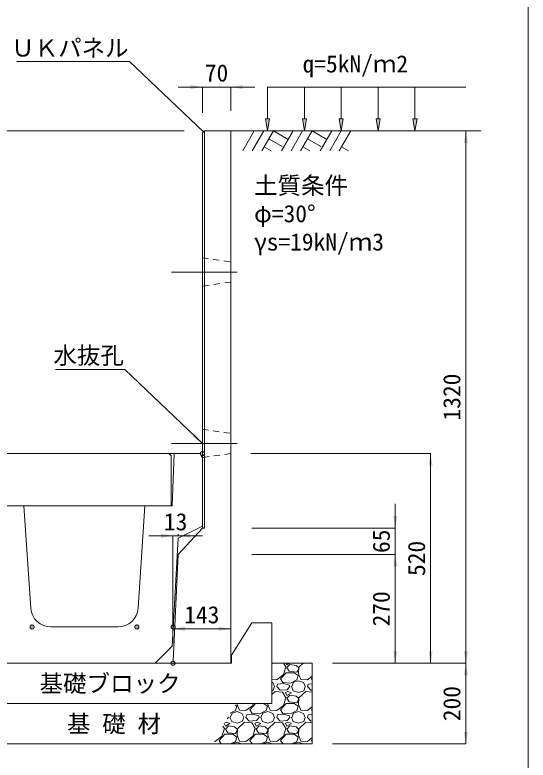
# Model space of a CAD drawing. Units: millimetres at full size, sheet at 1:20. Extents: x 201886 to 211886, y 860265 to 873235.
# Drawn here: x 206614 to 207886, y 861291 to 863139 of the extents above; entities that cross this region are included whole.
import ezdxf
from ezdxf.enums import TextEntityAlignment as Align

# ---------------------------------------------------------------- set-up
doc = ezdxf.new("R2010")
doc.units = ezdxf.units.MM
doc.header["$LTSCALE"] = 20
doc.header["$PDMODE"] = 32
doc.header["$PDSIZE"] = 10
doc.linetypes.add('USER1', pattern=[1.35, 0.75, -0.6])
doc.linetypes.add('USER2', pattern=[28.575, 19.05, -3.175, 3.175, -3.175])
for name, color, linetype, lineweight in [('0_2', 7, 'Continuous', 20), ('UKパネル', 2, 'Continuous', 20), ('ハッチング', 7, 'Continuous', 5), ('図枠', 5, 'Continuous', 13), ('基礎ブロック', 2, 'Continuous', 20), ('寸法線', 7, 'Continuous', 13), ('引出線', 4, 'Continuous', 13), ('本体', 2, 'Continuous', 13), ('補助線', 8, 'USER2', 13)]:
    doc.layers.add(name, color=color, linetype=linetype, lineweight=lineweight)
doc.layers.add('文字', color=7, linetype='Continuous')
doc.styles.add('ＭＳ ゴシック', font='')
doc.styles.get('ＭＳ ゴシック').set_extended_font_data('MS Gothic')

# ---------------------------------------------------------------- blocks, each defined once
blk = doc.blocks.new('filled_arrow')
at = {"color": 0, "linetype": 'Continuous', "lineweight": -2}
blk.add_solid([(7.5, 1.25), (0, 0), (7.5, -1.25)], dxfattribs=at)

msp = doc.modelspace()

# ---------------------------------------------------------------- hatches: boundary and pattern name
at = {"layer": '寸法線'}
for points in [[(207245.26, 862881.25), (207240.26, 862851.25), (207235.26, 862881.25)], [(207336.67, 862881.25), (207331.67, 862851.25), (207326.67, 862881.25)], [(207428.09, 862881.25), (207423.09, 862851.25), (207418.09, 862881.25)], [(207519.5, 862881.25), (207514.5, 862851.25), (207509.5, 862881.25)], [(207610.91, 862881.25), (207605.91, 862851.25), (207600.91, 862881.25)]]:
    msp.add_hatch(color=256, dxfattribs=at).paths.add_polyline_path(points)

# ---------------------------------------------------------------- linework, layer by layer
at = {"layer": '0_2'}
for p, q in [((207148.85, 862851.25), (207769.23, 862851.25)), ((207351.32, 861331.25), (207351.32, 861531.25)), ((206368.32, 861331.25), (207351.32, 861331.25))]:
    msp.add_line(p, q, dxfattribs=at)
at = {"layer": '0_2', "lineweight": 13}
msp.add_line((207351.32, 861531.25), (207251.32, 861531.25), dxfattribs=at)
at = {"layer": 'UKパネル'}
for p, q in [((207083.85, 862851.25), (207078.85, 862846.25)), ((207083.85, 862851.25), (207148.85, 862851.25)), ((207148.85, 862851.25), (207148.85, 861531.25)), ((207078.85, 862846.25), (207078.85, 861866.25)), ((207018.85, 861801.25), (207078.85, 861866.25)), ((207006.09, 861536.25), (207018.85, 861801.25)), ((207006.09, 861536.25), (207010.85, 861531.25)), ((207010.85, 861531.25), (207148.85, 861531.25))]:
    msp.add_line(p, q, dxfattribs=at)
at = {"layer": 'UKパネル', "color": 4, "lineweight": 5}
for p, q in [((207083.85, 862851.25), (207083.85, 861866.25)), ((207083.85, 861866.25), (207078.85, 861866.25))]:
    msp.add_line(p, q, dxfattribs=at)
at = {"layer": 'UKパネル', "linetype": 'USER1', "lineweight": 9}
for p, q in [((207078.85, 862536.25), (207148.85, 862526.25)), ((207148.85, 862476.25), (207078.85, 862466.25)), ((207078.85, 862111.25), (207148.85, 862101.25)), ((207148.85, 862051.25), (207078.85, 862041.25))]:
    msp.add_line(p, q, dxfattribs=at)
at = {"layer": 'ハッチング', "lineweight": 9}
for p, q in [((207207.5, 862851.25), (207178.85, 862801.63)), ((207231.12, 862851.25), (207202.47, 862801.63)), ((207254.74, 862851.25), (207226.09, 862801.63)), ((207254.74, 862851.25), (207291.31, 862830.14)), ((207303.5, 862851.25), (207274.85, 862801.63)), ((207327.12, 862851.25), (207298.47, 862801.63)), ((207350.74, 862851.25), (207322.09, 862801.63)), ((207350.74, 862851.25), (207387.31, 862830.14)), ((207399.5, 862851.25), (207370.85, 862801.63)), ((207423.12, 862851.25), (207394.47, 862801.63)), ((207446.74, 862851.25), (207418.09, 862801.63)), ((207243.32, 862831.47), (207276.73, 862812.18)), ((207339.32, 862831.47), (207372.73, 862812.18)), ((207231.9, 862811.68), (207249.31, 862801.63)), ((207327.9, 862811.68), (207345.31, 862801.63)), ((207423.9, 862811.68), (207441.31, 862801.63))]:
    msp.add_line(p, q, dxfattribs=at)
at = {"layer": 'ハッチング'}
for p, q in [((207252.36, 861531.25), (207251.32, 861530.3)), ((207279.68, 861503.12), (207285.77, 861522.17)), ((207285.77, 861522.17), (207280.22, 861531.25)), ((207286.56, 861531.25), (207288.06, 861527.5)), ((207288.06, 861527.5), (207294.31, 861531.25)), ((207295.68, 861528.26), (207288.06, 861520.64)), ((207288.06, 861520.64), (207294.15, 861511.5)), ((207310.92, 861525.98), (207295.68, 861528.26)), ((207317.01, 861520.64), (207310.92, 861525.98)), ((207317.78, 861521.4), (207317.01, 861505.4)), ((207317.01, 861516.07), (207317.01, 861520.64)), ((207328.56, 861531.25), (207317.78, 861521.4)), ((207262.91, 861490.16), (207279.68, 861503.12)), ((207272.82, 861492.45), (207286.53, 861507.69)), ((207286.53, 861507.69), (207306.35, 861507.69)), ((207294.15, 861511.5), (207313.2, 861509.21)), ((207306.35, 861507.69), (207316.25, 861500.83)), ((207313.2, 861509.21), (207317.01, 861516.07)), ((207317.01, 861505.4), (207323.11, 861490.92)), ((207251.21, 861483.98), (207253.01, 861483.3)), ((207251.22, 861490.72), (207262.91, 861490.16)), ((207278.15, 861483.3), (207272.82, 861492.45)), ((207313.2, 861490.16), (207297.2, 861481.78)), ((207300.25, 861473.4), (207304.82, 861484.07)), ((207304.82, 861484.07), (207317.01, 861487.88)), ((207316.25, 861500.83), (207313.2, 861490.16)), ((207317.01, 861487.88), (207329.21, 861483.3)), ((207323.11, 861490.92), (207339.11, 861490.16)), ((207339.11, 861490.16), (207351.32, 861499.6)), ((207349.02, 861492.45), (207351.32, 861495.01)), ((207351.32, 861488.5), (207349.02, 861492.45)), ((207253.01, 861483.3), (207257.58, 861473.4)), ((207253.77, 861462.73), (207257.58, 861473.4)), ((207262.91, 861473.4), (207265.2, 861479.49)), ((207271.29, 861464.25), (207262.91, 861473.4)), ((207279.68, 861481.02), (207265.2, 861479.49)), ((207288.82, 861465.78), (207271.29, 861464.25)), ((207297.2, 861481.78), (207278.15, 861483.3)), ((207294.92, 861477.21), (207279.68, 861481.02)), ((207295.68, 861473.4), (207288.82, 861465.78)), ((207295.68, 861473.4), (207294.92, 861477.21)), ((207299.49, 861473.4), (207304.06, 861462.73)), ((207329.21, 861483.3), (207333.78, 861473.4)), ((207329.97, 861462.73), (207333.78, 861473.4)), ((207339.11, 861473.4), (207341.4, 861479.49)), ((207347.49, 861464.25), (207339.11, 861473.4)), ((207351.32, 861480.54), (207341.4, 861479.49)), ((207259.1, 861461.21), (207251.13, 861453.93)), ((207251.15, 861461.96), (207253.77, 861462.73)), ((207277.39, 861459.68), (207259.1, 861461.21)), ((207285.77, 861445.97), (207277.39, 861459.68)), ((207290.34, 861461.21), (207285.01, 861458.92)), ((207285.01, 861458.92), (207288.06, 861451.3)), ((207288.06, 861451.3), (207299.49, 861458.16)), ((207295.68, 861452.06), (207288.06, 861444.44)), ((207299.49, 861458.16), (207290.34, 861461.21)), ((207310.92, 861449.78), (207295.68, 861452.06)), ((207304.06, 861462.73), (207317.01, 861458.92)), ((207317.01, 861444.44), (207310.92, 861449.78)), ((207317.01, 861458.92), (207329.97, 861462.73)), ((207335.3, 861461.21), (207317.78, 861445.2)), ((207351.32, 861459.87), (207335.3, 861461.21)), ((207351.32, 861464.59), (207347.49, 861464.25)), ((207164.71, 861431.25), (207164.61, 861429.2)), ((207164.61, 861429.2), (207170.71, 861414.72)), ((207196.62, 861416.25), (207210.12, 861431.25)), ((207203.48, 861426.92), (207204.86, 861431.25)), ((207230.5, 861431.25), (207240.05, 861424.63)), ((207240.91, 861431.25), (207240.81, 861429.2)), ((207240.81, 861429.2), (207246.91, 861414.72)), ((207272.82, 861416.25), (207286.53, 861431.49)), ((207279.68, 861426.92), (207285.77, 861445.97)), ((207286.53, 861431.49), (207306.35, 861431.49)), ((207288.06, 861444.44), (207294.15, 861435.3)), ((207294.15, 861435.3), (207313.2, 861433.01)), ((207306.35, 861431.49), (207316.25, 861424.63)), ((207313.2, 861433.01), (207317.01, 861439.87)), ((207317.78, 861445.2), (207317.01, 861429.2)), ((207317.01, 861439.87), (207317.01, 861444.44)), ((207317.01, 861429.2), (207323.11, 861414.72)), ((207160.8, 861413.96), (207147.85, 861407.18)), ((207152.42, 861407.87), (207164.61, 861411.68)), ((207159.62, 861427.56), (207163.85, 861424.63)), ((207163.85, 861424.63), (207160.8, 861413.96)), ((207164.61, 861411.68), (207176.81, 861407.1)), ((207170.71, 861414.72), (207186.71, 861413.96)), ((207186.71, 861413.96), (207203.48, 861426.92)), ((207201.95, 861407.1), (207196.62, 861416.25)), ((207237, 861413.96), (207221, 861405.58)), ((207228.62, 861407.87), (207240.81, 861411.68)), ((207240.05, 861424.63), (207237, 861413.96)), ((207240.81, 861411.68), (207253.01, 861407.1)), ((207246.91, 861414.72), (207262.91, 861413.96)), ((207262.91, 861413.96), (207279.68, 861426.92)), ((207278.15, 861407.1), (207272.82, 861416.25)), ((207313.2, 861413.96), (207297.2, 861405.58)), ((207304.82, 861407.87), (207317.01, 861411.68)), ((207316.25, 861424.63), (207313.2, 861413.96)), ((207317.01, 861411.68), (207329.21, 861407.1)), ((207323.11, 861414.72), (207339.11, 861413.96)), ((207339.11, 861413.96), (207351.32, 861423.4)), ((207349.02, 861416.25), (207351.32, 861418.81)), ((207351.32, 861412.3), (207349.02, 861416.25)), ((207143.28, 861397.2), (207139.96, 861393.51)), ((207143.28, 861397.2), (207142.97, 861398.73)), ((207147.09, 861397.2), (207151.66, 861386.53)), ((207147.85, 861397.2), (207152.42, 861407.87)), ((207176.81, 861407.1), (207181.38, 861397.2)), ((207177.57, 861386.53), (207181.38, 861397.2)), ((207186.71, 861397.2), (207189, 861403.29)), ((207195.09, 861388.05), (207186.71, 861397.2)), ((207203.48, 861404.82), (207189, 861403.29)), ((207221, 861405.58), (207201.95, 861407.1)), ((207218.72, 861401.01), (207203.48, 861404.82)), ((207219.48, 861397.2), (207212.62, 861389.58)), ((207219.48, 861397.2), (207218.72, 861401.01)), ((207223.29, 861397.2), (207227.86, 861386.53)), ((207224.05, 861397.2), (207228.62, 861407.87)), ((207253.01, 861407.1), (207257.58, 861397.2)), ((207253.77, 861386.53), (207257.58, 861397.2)), ((207262.91, 861397.2), (207265.2, 861403.29)), ((207271.29, 861388.05), (207262.91, 861397.2)), ((207279.68, 861404.82), (207265.2, 861403.29)), ((207297.2, 861405.58), (207278.15, 861407.1)), ((207294.92, 861401.01), (207279.68, 861404.82)), ((207295.68, 861397.2), (207288.82, 861389.58)), ((207295.68, 861397.2), (207294.92, 861401.01)), ((207299.49, 861397.2), (207304.06, 861386.53)), ((207300.25, 861397.2), (207304.82, 861407.87)), ((207329.21, 861407.1), (207333.78, 861397.2)), ((207329.97, 861386.53), (207333.78, 861397.2)), ((207339.11, 861397.2), (207341.4, 861403.29)), ((207347.49, 861388.05), (207339.11, 861397.2)), ((207351.32, 861404.34), (207341.4, 861403.29)), ((207133.37, 861369.77), (207129.71, 861375.76)), ((207133.07, 861381.58), (207135.66, 861375.1)), ((207137.94, 861385.01), (207134.1, 861383.36)), ((207135.66, 861375.1), (207147.09, 861381.96)), ((207143.28, 861375.86), (207135.66, 861368.24)), ((207147.09, 861381.96), (207137.94, 861385.01)), ((207158.52, 861373.58), (207143.28, 861375.86)), ((207151.66, 861386.53), (207164.61, 861382.72)), ((207164.61, 861368.24), (207158.52, 861373.58)), ((207164.61, 861382.72), (207177.57, 861386.53)), ((207182.9, 861385.01), (207165.38, 861369)), ((207201.19, 861383.48), (207182.9, 861385.01)), ((207212.62, 861389.58), (207195.09, 861388.05)), ((207209.57, 861369.77), (207201.19, 861383.48)), ((207214.14, 861385.01), (207208.81, 861382.72)), ((207208.81, 861382.72), (207211.86, 861375.1)), ((207211.86, 861375.1), (207223.29, 861381.96)), ((207219.48, 861375.86), (207211.86, 861368.24)), ((207223.29, 861381.96), (207214.14, 861385.01)), ((207234.72, 861373.58), (207219.48, 861375.86)), ((207227.86, 861386.53), (207240.81, 861382.72)), ((207240.81, 861368.24), (207234.72, 861373.58)), ((207240.81, 861382.72), (207253.77, 861386.53)), ((207259.1, 861385.01), (207241.58, 861369)), ((207277.39, 861383.48), (207259.1, 861385.01)), ((207288.82, 861389.58), (207271.29, 861388.05)), ((207285.77, 861369.77), (207277.39, 861383.48)), ((207290.34, 861385.01), (207285.01, 861382.72)), ((207285.01, 861382.72), (207288.06, 861375.1)), ((207288.06, 861375.1), (207299.49, 861381.96)), ((207295.68, 861375.86), (207288.06, 861368.24)), ((207299.49, 861381.96), (207290.34, 861385.01)), ((207310.92, 861373.58), (207295.68, 861375.86)), ((207304.06, 861386.53), (207317.01, 861382.72)), ((207317.01, 861368.24), (207310.92, 861373.58)), ((207317.01, 861382.72), (207329.97, 861386.53)), ((207335.3, 861385.01), (207317.78, 861369)), ((207351.32, 861383.67), (207335.3, 861385.01)), ((207351.32, 861388.39), (207347.49, 861388.05)), ((207120.42, 861340.05), (207134.13, 861355.29)), ((207127.28, 861350.72), (207133.37, 861369.77)), ((207134.13, 861355.29), (207153.95, 861355.29)), ((207135.66, 861368.24), (207141.75, 861359.1)), ((207141.75, 861359.1), (207160.8, 861356.81)), ((207153.95, 861355.29), (207163.85, 861348.43)), ((207160.8, 861356.81), (207164.61, 861363.67)), ((207165.38, 861369), (207164.61, 861353)), ((207164.61, 861363.67), (207164.61, 861368.24)), ((207196.62, 861340.05), (207210.33, 861355.29)), ((207203.48, 861350.72), (207209.57, 861369.77)), ((207210.33, 861355.29), (207230.15, 861355.29)), ((207211.86, 861368.24), (207217.95, 861359.1)), ((207217.95, 861359.1), (207237, 861356.81)), ((207230.15, 861355.29), (207240.05, 861348.43)), ((207237, 861356.81), (207240.81, 861363.67)), ((207241.58, 861369), (207240.81, 861353)), ((207240.81, 861363.67), (207240.81, 861368.24)), ((207272.82, 861340.05), (207286.53, 861355.29)), ((207279.68, 861350.72), (207285.77, 861369.77)), ((207286.53, 861355.29), (207306.35, 861355.29)), ((207288.06, 861368.24), (207294.15, 861359.1)), ((207294.15, 861359.1), (207313.2, 861356.81)), ((207306.35, 861355.29), (207316.25, 861348.43)), ((207313.2, 861356.81), (207317.01, 861363.67)), ((207317.78, 861369), (207317.01, 861353)), ((207317.01, 861363.67), (207317.01, 861368.24)), ((207107.85, 861337.89), (207110.51, 861337.76)), ((207110.51, 861337.76), (207127.28, 861350.72)), ((207125.55, 861331.25), (207120.42, 861340.05)), ((207160.8, 861337.76), (207148.37, 861331.25)), ((207163.85, 861348.43), (207160.8, 861337.76)), ((207164.61, 861353), (207170.71, 861338.52)), ((207170.71, 861338.52), (207186.71, 861337.76)), ((207186.71, 861337.76), (207203.48, 861350.72)), ((207201.75, 861331.25), (207196.62, 861340.05)), ((207237, 861337.76), (207224.57, 861331.25)), ((207240.05, 861348.43), (207237, 861337.76)), ((207240.81, 861353), (207246.91, 861338.52)), ((207246.91, 861338.52), (207262.91, 861337.76)), ((207262.91, 861337.76), (207279.68, 861350.72)), ((207277.95, 861331.25), (207272.82, 861340.05)), ((207313.2, 861337.76), (207300.77, 861331.25)), ((207316.25, 861348.43), (207313.2, 861337.76)), ((207317.01, 861353), (207323.11, 861338.52)), ((207323.11, 861338.52), (207339.11, 861337.76)), ((207339.11, 861337.76), (207351.32, 861347.2)), ((207349.02, 861340.05), (207351.32, 861342.61)), ((207351.32, 861336.1), (207349.02, 861340.05)), ((207152.24, 861331.25), (207152.42, 861331.67)), ((207152.42, 861331.67), (207164.61, 861335.48)), ((207164.61, 861335.48), (207175.89, 861331.25)), ((207228.44, 861331.25), (207228.62, 861331.67)), ((207228.62, 861331.67), (207240.81, 861335.48)), ((207240.81, 861335.48), (207252.09, 861331.25)), ((207304.64, 861331.25), (207304.82, 861331.67)), ((207304.82, 861331.67), (207317.01, 861335.48)), ((207317.01, 861335.48), (207328.29, 861331.25))]:
    msp.add_line(p, q, dxfattribs=at)
at = {"layer": '図枠'}
msp.add_line((207886.35, 865865.21), (207886.35, 860265.21), dxfattribs=at)
at = {"layer": '基礎ブロック'}
for p, q in [((207201.32, 861631.25), (207151.32, 861551.25)), ((207251.32, 861631.25), (207201.32, 861631.25)), ((207151.32, 861551.25), (207151.32, 861531.25)), ((207151.32, 861531.25), (206568.32, 861531.25)), ((207251.32, 861531.25), (207251.32, 861431.25)), ((207251.32, 861431.25), (206468.32, 861431.25))]:
    msp.add_line(p, q, dxfattribs=at)
at = {"layer": '基礎ブロック', "lineweight": 13}
msp.add_line((207251.32, 861631.25), (207251.32, 861531.25), dxfattribs=at)
at = {"layer": '寸法線'}
for p, q in [((207018.85, 862959.8), (207208.85, 862959.8)), ((207078.85, 862896.25), (207078.85, 862959.8)), ((207148.85, 862901.25), (207148.85, 862959.8)), ((207033.85, 862851.25), (206563.85, 862851.25)), ((207198.85, 862851.25), (207732.12, 862851.25)), ((207732.12, 861531.25), (207732.12, 862851.25)), ((207028.85, 862051.25), (206563.85, 862051.25)), ((207198.85, 862051.25), (207644.62, 862051.25)), ((207644.62, 861531.25), (207644.62, 862051.25)), ((207557.12, 861741.25), (207557.12, 861926.25)), ((207201.08, 861866.25), (207557.12, 861866.25)), ((206945.85, 861847.18), (207078.85, 861847.18)), ((207005.85, 861581.25), (207005.85, 861847.18)), ((207018.85, 861847.18), (207018.85, 861851.26)), ((207201.08, 861801.25), (207557.12, 861801.25)), ((207201.08, 861801.25), (207557.12, 861801.25)), ((207557.12, 861531.25), (207557.12, 861801.25)), ((207005.85, 861616.7), (207148.85, 861616.7)), ((207005.85, 861581.25), (207005.85, 861616.7)), ((207148.85, 861581.25), (207148.85, 861616.7)), ((207401.32, 861531.25), (207732.12, 861531.25)), ((207401.32, 861531.25), (207644.62, 861531.25)), ((207401.32, 861531.25), (207557.12, 861531.25)), ((207401.32, 861531.25), (207732.12, 861531.25)), ((207732.12, 861531.25), (207732.12, 861331.25)), ((207401.32, 861331.25), (207732.12, 861331.25))]:
    msp.add_line(p, q, dxfattribs=at)
at = {"layer": '寸法線', "lineweight": 9}
for p, q in [((207732.12, 862959.8), (207240.26, 862959.8)), ((207240.26, 862881.25), (207240.26, 862959.8)), ((207331.68, 862881.25), (207331.68, 862959.8)), ((207423.09, 862881.25), (207423.09, 862959.8)), ((207514.5, 862881.25), (207514.5, 862959.8)), ((207605.91, 862881.25), (207605.91, 862959.8))]:
    msp.add_line(p, q, dxfattribs=at)
for points in [[(207245.26, 862881.25), (207240.26, 862851.25), (207235.26, 862881.25)], [(207336.67, 862881.25), (207331.67, 862851.25), (207326.67, 862881.25)], [(207428.09, 862881.25), (207423.09, 862851.25), (207418.09, 862881.25)], [(207519.5, 862881.25), (207514.5, 862851.25), (207509.5, 862881.25)], [(207610.91, 862881.25), (207605.91, 862851.25), (207600.91, 862881.25)]]:
    msp.add_lwpolyline(points, close=True, dxfattribs=at)
at = {"layer": '引出線'}
for points in [[(207081.35, 862848.75), (206898.05, 863023.04), (206618.26, 863023.04)], [(207078.85, 862076.25), (206886.39, 862259.7), (206714.64, 862259.7)]]:
    msp.add_lwpolyline(points, dxfattribs=at)
at = {"layer": '本体'}
for p, q in [((207008.85, 862051.25), (207003.85, 861921.25)), ((207072.85, 862051.25), (207008.85, 862051.25)), ((207072.85, 862051.25), (207078.85, 862039.25)), ((207078.85, 861871.25), (207078.85, 862039.25)), ((206568.85, 861921.25), (206636.35, 861921.25)), ((206636.35, 861921.25), (206653.24, 861667.93)), ((206936.35, 861921.25), (206919.46, 861667.93)), ((207003.85, 861921.25), (206936.35, 861921.25)), ((207018.35, 861841.39), (207078.85, 861871.25)), ((207018.35, 861841.39), (207003.75, 861573.66)), ((206703.12, 861621.25), (206869.57, 861621.25)), ((206961.35, 861531.25), (207003.75, 861573.66)), ((206611.35, 861531.25), (206961.35, 861531.25))]:
    msp.add_line(p, q, dxfattribs=at)
at = {"layer": '本体', "lineweight": 20}
msp.add_lwpolyline([(206571.35, 861921.25), (206571.35, 862045.25), (206577.35, 862051.25), (206995.35, 862051.25), (207001.35, 862045.25), (207001.35, 861921.25)], close=True, dxfattribs=at)
at = {"layer": '本体'}
for centre, start, end in [((206703.12, 861671.25), 183.81407, 270), ((206869.57, 861671.25), 270, 356.18593)]:
    msp.add_arc(centre, 50, start, end, dxfattribs=at)
at = {"layer": '補助線'}
for p, q in [((207165.26, 862501.25), (207002.43, 862501.25)), ((207165.26, 862076.25), (207002.43, 862076.25))]:
    msp.add_line(p, q, dxfattribs=at)
for p in [(207078.85, 862051.25), (206656.35, 861621.25), (206916.35, 861621.25), (207006.35, 861621.25), (207005.85, 861531.25)]:
    msp.add_point(p, dxfattribs=at)

# ---------------------------------------------------------------- block references
at = {"layer": '寸法線', "xscale": 4, "yscale": 4}
for p, rotation in [((207078.85, 862959.8), 180), ((207732.12, 862851.25), 270), ((207644.62, 862051.25), 270), ((207557.12, 861866.25), 90), ((207005.85, 861847.18), 180), ((207557.12, 861801.25), 270), ((207557.12, 861801.25), 270), ((207148.85, 861616.7), 180), ((207557.12, 861531.25), 90), ((207644.62, 861531.25), 90), ((207732.12, 861531.25), 90), ((207732.12, 861531.25), 270), ((207732.12, 861331.25), 90)]:
    msp.add_blockref('filled_arrow', p, dxfattribs=dict(at, rotation=rotation))
for p in [(207148.85, 862959.8), (207018.85, 861847.18), (207005.85, 861616.7)]:
    msp.add_blockref('filled_arrow', p, dxfattribs=at)
at = {"layer": '引出線', "rotation": 136.4}
for p, xscale, yscale in [((207081.35, 862848.75), 0.16, 0.16), ((207078.85, 862076.25), 4, 4)]:
    msp.add_blockref('filled_arrow', p, dxfattribs=dict(at, xscale=xscale, yscale=yscale))

# ---------------------------------------------------------------- texts
at = {"layer": '寸法線', "style": 'ＭＳ ゴシック'}
for s, p in [('70', (207113.85, 862994.8)), ('13', (207012.35, 861882.18)), ('143', (207077.35, 861651.7))]:
    msp.add_text(s, height=42.72, dxfattribs=at).set_placement(p, align=Align.MIDDLE_CENTER)
for s, p in [('1320', (207697.12, 862191.25)), ('65', (207522.12, 861833.75)), ('520', (207609.62, 861791.25)), ('270', (207522.12, 861666.25)), ('200', (207697.12, 861431.25))]:
    msp.add_text(s, height=42.72, rotation=90, dxfattribs=at).set_placement(p, align=Align.MIDDLE_CENTER)
at = {"layer": '引出線', "style": 'ＭＳ ゴシック'}
for s, p in [('ＵＫパネル', (206895.8, 863078.18)), ('水抜孔', (206884.14, 862315.98))]:
    msp.add_text(s, height=42.72, dxfattribs=at).set_placement(p, align=Align.TOP_RIGHT)
at = {"layer": '文字', "style": 'ＭＳ ゴシック'}
msp.add_text('q=5kN/ｍ2', height=42.72, dxfattribs=at).set_placement((207327.15, 862983.07), align=Align.BOTTOM_LEFT)
for s, p in [('土質条件', (207206.81, 862737.28)), ('φ=30°', (207206.81, 862667.28)), ('γs=19kN/ｍ3', (207206.81, 862597.28))]:
    msp.add_text(s, height=42.72, dxfattribs=at).set_placement(p, align=Align.TOP_LEFT)
for s, p in [('基礎ブロック', (206849.8, 861481.25)), ('基 礎 材', (206859.58, 861381.25))]:
    msp.add_text(s, height=42.72, dxfattribs=at).set_placement(p, align=Align.MIDDLE_CENTER)

doc.saveas('drawing.dxf')
